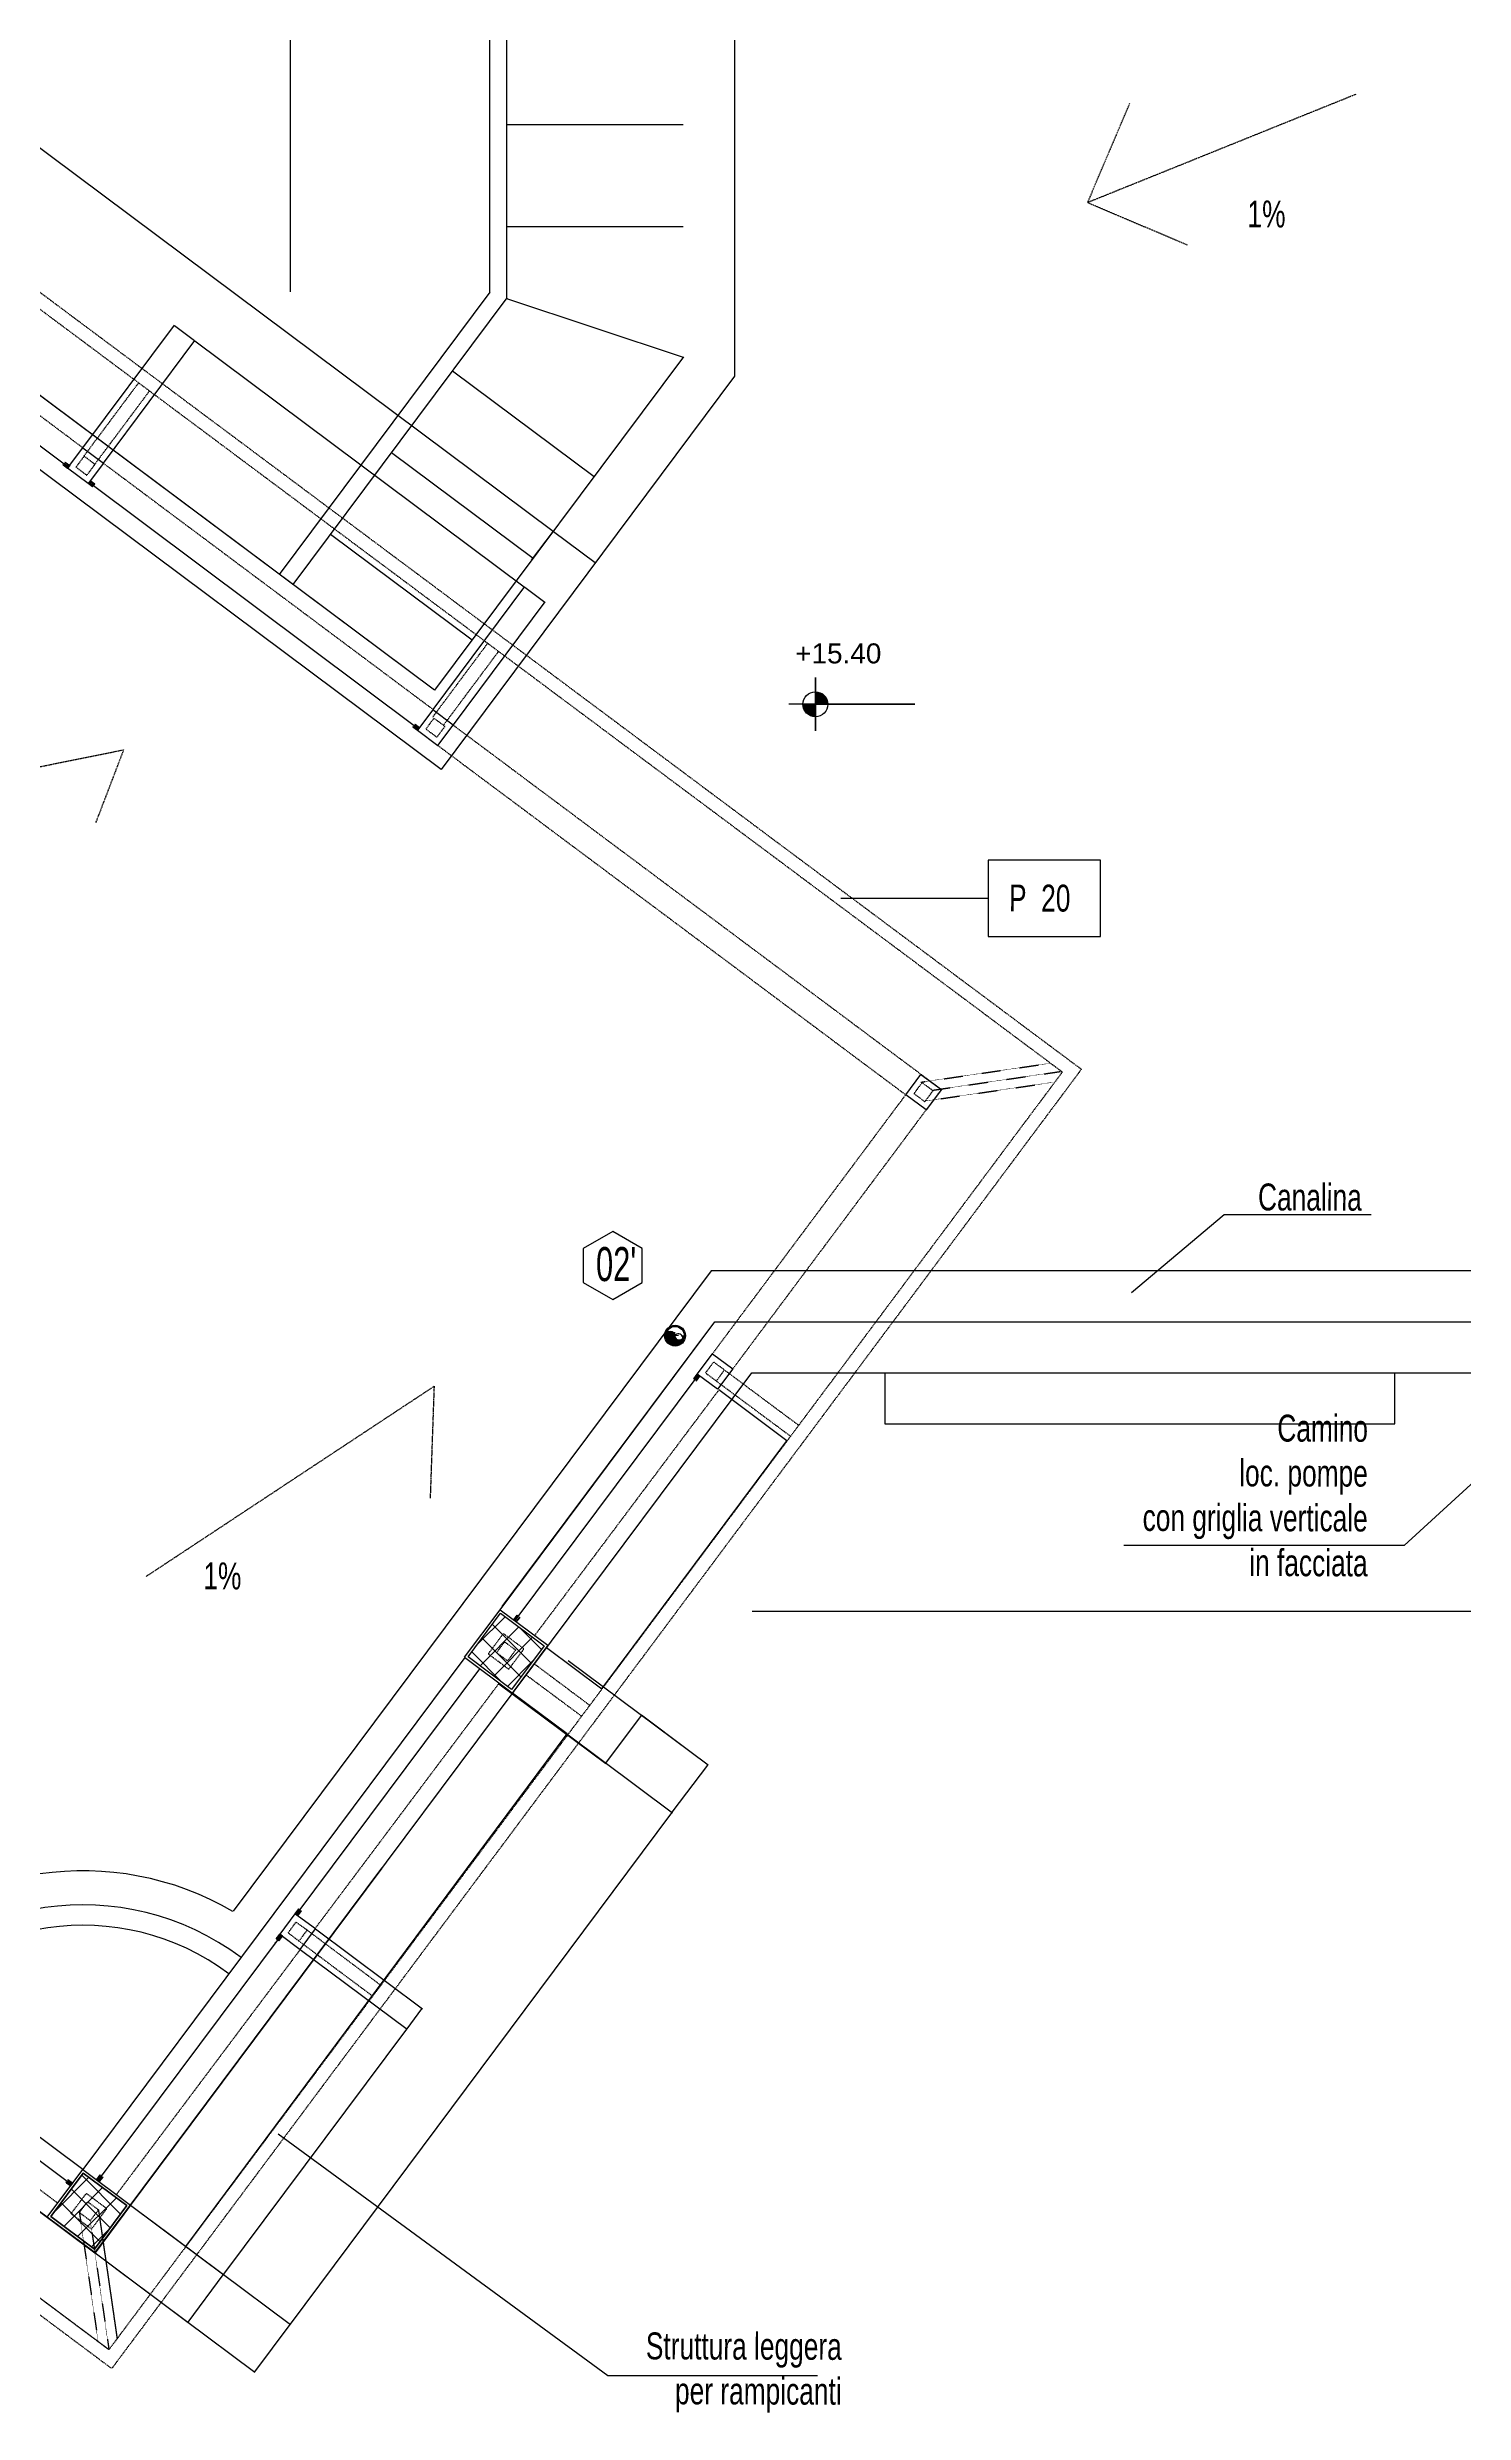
# Model space of a CAD drawing. Header units: millimetres. Extents: x -3782782348 to 131293, y -36553 to 57271.
# Drawn here: x 126312 to 127145, y -29775 to -28383 of the extents above; entities that cross this region are included whole.
import ezdxf

# ---------------------------------------------------------------- set-up
doc = ezdxf.new("R2010")
doc.units = ezdxf.units.MM
doc.header["$LTSCALE"] = 0.01
doc.linetypes.add('HIDDEN', pattern=[0.375, 0.25, -0.125])
doc.layers.get('Defpoints').update_dxf_attribs({"color": 253})
doc.layers.add('EPC RETINI PIANO TERRENO DEFINITIVO', color=4, linetype='Continuous', lineweight=0)
doc.layers.add('SEZIONATO', color=7, linetype='Continuous', lineweight=25)
for name, color, linetype in [('X_cavedi', 1, 'Continuous'), ('X_Esterno', 8, 'Continuous'), ('X_FOROMETRIA SCARICO NUMERAZIONE', 6, 'Continuous'), ('X_MURI', 8, 'Continuous'), ('X_Proiezini', 1, 'Continuous'), ('X_quote 1', 253, 'Continuous'), ('X_Quote altimetriche', 5, 'Continuous'), ('X_TESTI', 253, 'Continuous')]:
    doc.layers.add(name, color=color, linetype=linetype)
doc.styles.add('Max 50', font='arial.ttf', dxfattribs={"width": 0.65, "height": 0.125})
doc.styles.add('QUOTE', font='simplex.shx', dxfattribs={"width": 0.7})
doc.styles.get("Standard").update_dxf_attribs({"font": 'arial.ttf'})
doc.dimstyles.get("Standard").update_dxf_attribs({"dimscale": 0, "dimtxt": 0.18, "dimasz": 0.18, "dimexe": 0.18, "dimexo": 0.0625, "dimgap": 0.09, "dimtad": 1, "dimdec": 0, "dimzin": 0, "dimdsep": 46, "dimtxsty": 'Standard', "dimcen": 0.09, "dimclrd": 256, "dimclre": 256, "dimclrt": 5, "dimadec": 0, "dimazin": 0, "dimtfac": 1, "dimtdec": 0, "dimtix": 1, "dimtofl": 0, "dimtmove": 2, "dimatfit": 3, "dimfxl": 1, "dimtolj": 1, "dimtzin": 0, "dimarcsym": 0})
pattern_1 = [(45, (126193.022, -24575), (-7.071068, 7.071068), []), (135, (126193.022, -24575), (-7.071068, -7.071068), [])]

# ---------------------------------------------------------------- blocks, each defined once
blk = doc.blocks.new('*D269')
at = {"layer": 'Defpoints', "color": 0, "transparency": 16777216}
for p in [(126454.5, -26498.8, 0), (126454.5, -28527.5, 0), (126572, -28527.5, 0)]:
    blk.add_point(p, dxfattribs=at)
at = {"layer": 'X_quote 1', "lineweight": -2, "transparency": 16777216}
blk.add_line((126454.5, -26499, 0), (126454.5, -28527.3, 0), dxfattribs=at)
at = {"layer": 'X_quote 1', "transparency": 16777216}
for points in [[(126454.4, -26499, 0), (126454.5, -26499, 0), (126454.5, -26498.8, 0)], [(126454.4, -28527.3, 0), (126454.5, -28527.3, 0), (126454.5, -28527.5, 0)]]:
    blk.add_solid(points, dxfattribs=at)
at = {"layer": 'X_quote 1', "color": 5, "transparency": 16777216, "insert": (126454.3, -27513.1, 0), "char_height": 0.18, "attachment_point": 5, "rotation": 90}
blk.add_mtext('\\A1;2029', dxfattribs=at)
blk = doc.blocks.new('*D270')
at = {"layer": 'Defpoints', "color": 0, "transparency": 16777216}
for p in [(126726, -29163.1, 0), (127184.4, -29163.1, 0), (127184.4, -29303.3, 0)]:
    blk.add_point(p, dxfattribs=at)
at = {"layer": 'X_quote 1', "lineweight": -2, "transparency": 16777216}
blk.add_line((126726.2, -29303.3, 0), (127184.3, -29303.3, 0), dxfattribs=at)
at = {"layer": 'X_quote 1', "transparency": 16777216}
for points in [[(126726.2, -29303.3, 0), (126726.2, -29303.3, 0), (126726, -29303.3, 0)], [(127184.3, -29303.3, 0), (127184.3, -29303.3, 0), (127184.4, -29303.3, 0)]]:
    blk.add_solid(points, dxfattribs=at)
at = {"layer": 'X_quote 1', "color": 5, "transparency": 16777216, "insert": (126955.2, -29303.1, 0), "char_height": 0.18, "attachment_point": 5}
blk.add_mtext('\\A1;458', dxfattribs=at)
blk = doc.blocks.new('colonna')
at = {"ltscale": 20}
h = blk.add_hatch(color=256, dxfattribs=at)
h.paths.add_polyline_path([(793.702, -32.366, -1), (793.58, -32.367, -1)])
h.paths.add_polyline_path([(793.586, -32.367, 1), (793.695, -32.366, 1)], flags=16)
blk.add_hatch(color=256).paths.add_polyline_path([(793.692, -32.366, -1), (793.59, -32.367, -1), (793.641, -32.366, 1)])
at = {"color": 2}
for p, q in [((793.661, -32.366), (793.62, -32.367)), ((793.641, -32.387), (793.64, -32.346))]:
    blk.add_line(p, q, dxfattribs=at)
at = {"color": 7}
for radius in [0.0611, 0.0543]:
    blk.add_circle((793.641, -32.366), radius, dxfattribs=at)
at = {"color": 2}
for centre, start, end in [((793.615, -32.367), 0.5919, 180.5919), ((793.666, -32.366), 180.5919, 0.5919)]:
    blk.add_arc(centre, 0.0255, start, end, dxfattribs=at)
blk = doc.blocks.new('*D216')
at = {"layer": 'Defpoints', "color": 0, "transparency": 16777216}
for p in [(126372.5, -29661.7, 0), (126351.6, -29689.7, 0), (126454.5, -29722.9)]:
    blk.add_point(p, dxfattribs=at)
at = {"layer": 'X_quote 1', "lineweight": -2, "transparency": 16777216}
for p, q in [((126372.6, -29661.7), (126454.6, -29723)), ((126351.6, -29689.8), (126433.7, -29751)), ((126433.7, -29750.7), (126454.4, -29723))]:
    blk.add_line(p, q, dxfattribs=at)
at = {"layer": 'X_quote 1', "transparency": 16777216}
for points in [[(126454.3, -29723), (126454.4, -29723), (126454.5, -29722.9)], [(126433.6, -29750.7), (126433.7, -29750.8), (126433.5, -29750.9)]]:
    blk.add_solid(points, dxfattribs=at)
at = {"layer": 'X_quote 1', "color": 5, "transparency": 16777216, "insert": (126443.9, -29736.8), "char_height": 0.18, "attachment_point": 5, "rotation": 53.2584}
blk.add_mtext('\\A1;35', dxfattribs=at)
blk = doc.blocks.new('*D217')
at = {"layer": 'Defpoints', "color": 0, "transparency": 16777216}
for p in [(126597.1, -29360.4, 0), (126679.2, -29421.8), (126372.5, -29661.7, 0)]:
    blk.add_point(p, dxfattribs=at)
at = {"layer": 'X_quote 1', "lineweight": -2, "transparency": 16777216}
for p, q in [((126597.1, -29360.5), (126679.4, -29421.9)), ((126454.6, -29722.7), (126679.1, -29421.9)), ((126372.6, -29661.7), (126454.6, -29723))]:
    blk.add_line(p, q, dxfattribs=at)
at = {"layer": 'X_quote 1', "transparency": 16777216}
for points in [[(126679.1, -29421.9), (126679.2, -29421.9), (126679.2, -29421.8)], [(126454.5, -29722.7), (126454.6, -29722.7), (126454.5, -29722.9)]]:
    blk.add_solid(points, dxfattribs=at)
at = {"layer": 'X_quote 1', "color": 5, "transparency": 16777216, "insert": (126566.7, -29572.2), "char_height": 0.18, "attachment_point": 5, "rotation": 53.2584}
blk.add_mtext('\\A1;376.5', dxfattribs=at)
blk = doc.blocks.new('*D218')
at = {"layer": 'Defpoints', "color": 0, "transparency": 16777216}
for p in [(126618, -29332.4, 0), (126597.1, -29360.4, 0), (126700.2, -29393.7)]:
    blk.add_point(p, dxfattribs=at)
at = {"layer": 'X_quote 1', "lineweight": -2, "transparency": 16777216}
for p, q in [((126618, -29332.4), (126700.3, -29393.8)), ((126597.1, -29360.5), (126679.4, -29421.9)), ((126679.3, -29421.6), (126700.1, -29393.9))]:
    blk.add_line(p, q, dxfattribs=at)
at = {"layer": 'X_quote 1', "transparency": 16777216}
for points in [[(126700, -29393.9), (126700.1, -29393.9), (126700.2, -29393.7)], [(126679.3, -29421.6), (126679.4, -29421.6), (126679.2, -29421.8)]]:
    blk.add_solid(points, dxfattribs=at)
at = {"layer": 'X_quote 1', "color": 5, "transparency": 16777216, "insert": (126689.6, -29407.6), "char_height": 0.18, "attachment_point": 5, "rotation": 53.2584}
blk.add_mtext('\\A1;35', dxfattribs=at)
blk = doc.blocks.new('*D455')
at = {"layer": 'Defpoints', "color": 0, "transparency": 16777216}
for p in [(126360.5, -29652.7, 0), (126339.5, -29680.7, 0), (126415.2, -29693.6)]:
    blk.add_point(p, dxfattribs=at)
at = {"layer": 'X_quote 1', "lineweight": -2, "transparency": 16777216}
for p, q in [((126360.5, -29652.7), (126415.4, -29693.7)), ((126339.6, -29680.8), (126394.4, -29721.7)), ((126394.4, -29721.5), (126415.1, -29693.7))]:
    blk.add_line(p, q, dxfattribs=at)
at = {"layer": 'X_quote 1', "transparency": 16777216}
for points in [[(126415.1, -29693.7), (126415.1, -29693.7), (126415.2, -29693.6)], [(126394.3, -29721.5), (126394.4, -29721.5), (126394.3, -29721.6)]]:
    blk.add_solid(points, dxfattribs=at)
at = {"layer": 'X_quote 1', "color": 5, "transparency": 16777216, "insert": (126404.6, -29707.5), "char_height": 0.18, "attachment_point": 5, "rotation": 53.2403}
blk.add_mtext('\\A1;35', dxfattribs=at)
blk = doc.blocks.new('*D456')
at = {"layer": 'Defpoints', "color": 0, "transparency": 16777216}
for p in [(126460.3, -29502.3, 0), (126523.1, -29549.2), (126360.5, -29652.7, 0)]:
    blk.add_point(p, dxfattribs=at)
at = {"layer": 'X_quote 1', "lineweight": -2, "transparency": 16777216}
for p, q in [((126460.3, -29502.3), (126523.2, -29549.3)), ((126415.3, -29693.4), (126523, -29549.3)), ((126360.5, -29652.7), (126415.4, -29693.7))]:
    blk.add_line(p, q, dxfattribs=at)
at = {"layer": 'X_quote 1', "transparency": 16777216}
for points in [[(126523, -29549.3), (126523, -29549.3), (126523.1, -29549.2)], [(126415.3, -29693.4), (126415.3, -29693.5), (126415.2, -29693.6)]]:
    blk.add_solid(points, dxfattribs=at)
at = {"layer": 'X_quote 1', "color": 5, "transparency": 16777216, "insert": (126469, -29621.3), "char_height": 0.18, "attachment_point": 5, "rotation": 53.2403}
blk.add_mtext('\\A1;180', dxfattribs=at)
blk = doc.blocks.new('*D457')
at = {"layer": 'Defpoints', "color": 0, "transparency": 16777216}
for p in [(126469.3, -29490.2, 0), (126460.3, -29502.3, 0), (126532.1, -29537.1)]:
    blk.add_point(p, dxfattribs=at)
at = {"layer": 'X_quote 1', "lineweight": -2, "transparency": 16777216}
for p, q in [((126469.3, -29490.3), (126532.2, -29537.3)), ((126460.3, -29502.3), (126523.2, -29549.3)), ((126523.2, -29549), (126532, -29537.3))]:
    blk.add_line(p, q, dxfattribs=at)
at = {"layer": 'X_quote 1', "transparency": 16777216}
for points in [[(126531.9, -29537.3), (126532, -29537.3), (126532.1, -29537.1)], [(126523.2, -29549), (126523.2, -29549), (126523.1, -29549.2)]]:
    blk.add_solid(points, dxfattribs=at)
at = {"layer": 'X_quote 1', "color": 5, "transparency": 16777216, "insert": (126527.4, -29543), "char_height": 0.18, "attachment_point": 5, "rotation": 53.2403}
blk.add_mtext('\\A1;15', dxfattribs=at)
blk = doc.blocks.new('*D460')
at = {"layer": 'Defpoints', "color": 0, "transparency": 16777216}
for p in [(126577.2, -29345.9, 0), (126661.2, -29364.6), (126688.1, -29384.8)]:
    blk.add_point(p, dxfattribs=at)
at = {"layer": 'X_quote 1', "lineweight": -2, "transparency": 16777216}
for p, q in [((126577.3, -29346), (126640.2, -29393)), ((126640.1, -29392.8), (126661.1, -29364.8)), ((126688.1, -29384.7), (126661.1, -29364.5))]:
    blk.add_line(p, q, dxfattribs=at)
at = {"layer": 'X_quote 1', "transparency": 16777216}
for points in [[(126661.1, -29364.7), (126661.1, -29364.8), (126661.2, -29364.6)], [(126640.1, -29392.8), (126640.1, -29392.8), (126640, -29392.9)]]:
    blk.add_solid(points, dxfattribs=at)
at = {"layer": 'X_quote 1', "color": 5, "transparency": 16777216, "insert": (126650.5, -29378.7), "char_height": 0.18, "attachment_point": 5, "rotation": 53.1868}
blk.add_mtext('\\A1;35', dxfattribs=at)
blk = doc.blocks.new('*D462')
at = {"layer": 'Defpoints', "color": 0, "transparency": 16777216}
for p in [(126398.3, -28556), (126332.5, -28619.1, 0), (126344.5, -28628.1, 0)]:
    blk.add_point(p, dxfattribs=at)
at = {"layer": 'X_quote 1', "lineweight": -2, "transparency": 16777216}
for p, q in [((126332.5, -28619.1), (126386.4, -28546.9)), ((126386.4, -28547.1), (126398.1, -28555.9)), ((126344.5, -28628), (126398.4, -28555.9))]:
    blk.add_line(p, q, dxfattribs=at)
at = {"layer": 'X_quote 1', "transparency": 16777216}
for points in [[(126386.4, -28547.1), (126386.4, -28547.2), (126386.3, -28547)], [(126398.2, -28555.9), (126398.1, -28555.9), (126398.3, -28556)]]:
    blk.add_solid(points, dxfattribs=at)
at = {"layer": 'X_quote 1', "color": 5, "transparency": 16777216, "insert": (126392.4, -28551.4), "char_height": 0.18, "attachment_point": 5, "rotation": 323.2584}
blk.add_mtext('\\A1;15', dxfattribs=at)
blk = doc.blocks.new('*D463')
at = {"layer": 'Defpoints', "color": 0, "transparency": 16777216}
for p in [(126344.5, -28628.1, 0), (126592.4, -28700.9), (126538.6, -28773, 0)]:
    blk.add_point(p, dxfattribs=at)
at = {"layer": 'X_quote 1', "lineweight": -2, "transparency": 16777216}
for p, q in [((126344.5, -28628), (126398.4, -28555.9)), ((126398.4, -28556.1), (126592.2, -28700.8)), ((126538.6, -28772.9), (126592.5, -28700.7))]:
    blk.add_line(p, q, dxfattribs=at)
at = {"layer": 'X_quote 1', "transparency": 16777216}
for points in [[(126398.4, -28556.1), (126398.4, -28556.1), (126398.3, -28556)], [(126592.2, -28700.8), (126592.2, -28700.8), (126592.4, -28700.9)]]:
    blk.add_solid(points, dxfattribs=at)
at = {"layer": 'X_quote 1', "color": 5, "transparency": 16777216, "insert": (126495.4, -28628.3), "char_height": 0.18, "attachment_point": 5, "rotation": 323.2584}
blk.add_mtext('\\A1;242', dxfattribs=at)
blk = doc.blocks.new('*D464')
at = {"layer": 'Defpoints', "color": 0, "transparency": 16777216}
for p in [(126604.4, -28709.9), (126538.6, -28773, 0), (126550.4, -28782.2, 0)]:
    blk.add_point(p, dxfattribs=at)
at = {"layer": 'X_quote 1', "lineweight": -2, "transparency": 16777216}
for p, q in [((126538.6, -28772.9), (126592.5, -28700.7)), ((126592.5, -28701), (126604.2, -28709.8)), ((126550.5, -28782.1), (126604.5, -28709.7))]:
    blk.add_line(p, q, dxfattribs=at)
at = {"layer": 'X_quote 1', "transparency": 16777216}
for points in [[(126592.5, -28701), (126592.5, -28701), (126592.4, -28700.9)], [(126604.3, -28709.7), (126604.2, -28709.8), (126604.4, -28709.9)]]:
    blk.add_solid(points, dxfattribs=at)
at = {"layer": 'X_quote 1', "color": 5, "transparency": 16777216, "insert": (126598.5, -28705.2), "char_height": 0.18, "attachment_point": 5, "rotation": 323.2584}
blk.add_mtext('\\A1;15', dxfattribs=at)
blk = doc.blocks.new('*D226')
at = {"layer": 'Defpoints', "color": 0, "transparency": 16777216}
for p in [(126222.7, -28406.2, 0), (126609.2, -28668.2, 0), (126596.5, -28685.2, 0)]:
    blk.add_point(p, dxfattribs=at)
at = {"layer": 'X_quote 1', "lineweight": -2, "transparency": 16777216}
for p, q in [((126222.8, -28406.2, 0), (126235.6, -28389, 0)), ((126235.6, -28389.3, 0), (126609.1, -28668.1, 0)), ((126596.5, -28685.2, 0), (126609.3, -28668, 0))]:
    blk.add_line(p, q, dxfattribs=at)
at = {"layer": 'X_quote 1', "transparency": 16777216}
for points in [[(126235.7, -28389.3, 0), (126235.6, -28389.3, 0), (126235.5, -28389.2, 0)], [(126609.1, -28668, 0), (126609.1, -28668.1, 0), (126609.2, -28668.2, 0)]]:
    blk.add_solid(points, dxfattribs=at)
at = {"layer": 'X_quote 1', "color": 5, "transparency": 16777216, "insert": (126422.5, -28528.5, 0), "char_height": 0.18, "attachment_point": 5, "rotation": 323.2584}
blk.add_mtext('\\A1;466', dxfattribs=at)
blk = doc.blocks.new('*D227')
at = {"layer": 'Defpoints', "color": 0, "transparency": 16777216}
for p in [(126596.5, -28685.2, 0), (126633.9, -28686.6, 0), (126633.9, -28686.6, 0)]:
    blk.add_point(p, dxfattribs=at)
at = {"layer": 'X_quote 1', "lineweight": -2, "transparency": 16777216}
for p, q in [((126596.5, -28685.2, 0), (126609.3, -28668, 0)), ((126609.4, -28668.3, 0), (126633.8, -28686.5, 0)), ((126634, -28686.6, 0), (126634.1, -28686.5, 0))]:
    blk.add_line(p, q, dxfattribs=at)
at = {"layer": 'X_quote 1', "transparency": 16777216}
for points in [[(126609.4, -28668.3, 0), (126609.4, -28668.3, 0), (126609.2, -28668.2, 0)], [(126633.8, -28686.5, 0), (126633.8, -28686.5, 0), (126633.9, -28686.6, 0)]]:
    blk.add_solid(points, dxfattribs=at)
at = {"layer": 'X_quote 1', "color": 5, "transparency": 16777216, "insert": (126621.7, -28677.2, 0), "char_height": 0.18, "attachment_point": 5, "rotation": 323.2584}
blk.add_mtext('\\A1;31', dxfattribs=at)
blk = doc.blocks.new('A$C11017024')
at = {"layer": 'X_TESTI'}
blk.add_line((-152.4, 93.7), (-239, 93.7, 0), dxfattribs=at)
at = {"layer": 'X_TESTI', "elevation": 0}
blk.add_lwpolyline([(-152.4, 71.3), (-86.2, 71.3), (-86.2, 116.1), (-152.4, 116.1)], close=True, dxfattribs=at)
at = {"layer": 'X_TESTI', "insert": (-140.1, 85.8, 0), "char_height": 1.452, "width": 197.048, "attachment_point": 7, "rotation": 359.8509, "style": 'QUOTE'}
blk.add_mtext('{\\fArial|b0|i0|c0|p34;\\H10.9x;P  20 }', dxfattribs=at)
blk = doc.blocks.new('quota altim')
at = {"layer": 'X_Quote altimetriche', "ltscale": 4}
h = blk.add_hatch(color=256, dxfattribs=at)
h.paths.add_polyline_path([(0, 18.7), (0, 0), (18.7, 0, 0.414214)])
h.paths.add_polyline_path([(0, 0), (-18.7, 0, 0.414214), (0, -18.7)])
blk.add_lwpolyline([(0, 0), (0, 40), (0, 40), (0, -40), (0, -40), (0, 0), (40, 0), (149.3, 0), (0, 0), (-40, 0), (-40, 0)], dxfattribs=at)
blk.add_circle((0, 0), 18.7, dxfattribs=at)

msp = doc.modelspace()

# ---------------------------------------------------------------- hatches: boundary and pattern name
at = {"layer": 'EPC RETINI PIANO TERRENO DEFINITIVO'}
h = msp.add_hatch(dxfattribs=at)
h.set_pattern_fill('_USER', color=256, scale=10, angle=45, style=0, double=1, pattern_type=0)
h.set_pattern_definition(pattern_1)
h.paths.add_polyline_path([(126578.2, -29304.6), (126603.9, -29323.7), (126584.7, -29349.4), (126559.1, -29330.2)])
h = msp.add_hatch(dxfattribs=at)
h.set_pattern_fill('_USER', color=256, scale=10, angle=45, style=0, double=1, pattern_type=0)
h.set_pattern_definition(pattern_1)
h.paths.add_polyline_path([(126358.4, -29653), (126332.7, -29633.9), (126313.6, -29659.5), (126339.2, -29678.6)])

# ---------------------------------------------------------------- linework, layer by layer
at = {"elevation": 0}
for points in [[(126578.2, -29304.6), (126603.9, -29323.7), (126584.7, -29349.4), (126559.1, -29330.2)], [(126358.4, -29653), (126332.7, -29633.9), (126313.6, -29659.5), (126339.2, -29678.6)], [(126332.7, -29633.9), (126358.4, -29653), (126339.3, -29678.6), (126313.6, -29659.5)]]:
    msp.add_lwpolyline(points, close=True, dxfattribs=at)
for centre in [(126459.3, -29480.1, 0), (126447.8, -29495.6, 0), (126445.9, -29498.1, 0), (126343.8, -29634.8, 0)]:
    msp.add_circle(centre, 0.0957)
at = {"color": 2}
for centre, start, end in [((126678.8, -29139.8, 0), 143.2584, 323.2584), ((126682.9, -29142.8, 0), 323.2584, 143.2584)]:
    msp.add_arc(centre, 2.55, start, end, dxfattribs=at)
at = {"layer": 'SEZIONATO'}
for p, q in [((126179.9, -28522.7, 0), (126323.8, -28630.2, 0)), ((126322.3, -28627.7, 0), (126324.7, -28629.5, 0)), ((126336.3, -28639.5, 0), (126529.8, -28784.2, 0)), ((126339.1, -28640.3, 0), (126336.7, -28638.5, 0)), ((126528.2, -28781.8, 0), (126530.6, -28783.6, 0)), ((126528.2, -28781.8, 0), (126530.6, -28783.6, 0)), ((126586.9, -29308.8, 0), (126694.5, -29164.7, 0)), ((126693.7, -29167.5, 0), (126695.5, -29165.1, 0)), ((126589.3, -29307.3, 0), (126587.5, -29309.7, 0)), ((126458, -29481.9, 0), (126566, -29337.3, 0)), ((126460.6, -29480, 0), (126458.8, -29482.5, 0)), ((126449.1, -29493.9, 0), (126341.4, -29638.1, 0)), ((126448.1, -29496.9, 0), (126449.9, -29494.5, 0)), ((126181.6, -29532.9, 0), (126325.6, -29640.4, 0)), ((126181.6, -29532.9, 0), (126325.6, -29640.4, 0)), ((126322.9, -29639.6, 0), (126325.3, -29641.4, 0)), ((126322.9, -29639.6, 0), (126325.3, -29641.4, 0)), ((126343.8, -29636.5, 0), (126342, -29638.9, 0)), ((126343.8, -29636.5, 0), (126342, -29638.9, 0))]:
    msp.add_line(p, q, dxfattribs=at)
at = {"layer": 'X_cavedi'}
for radius in [6.11, 5.43]:
    msp.add_circle((126680.9, -29141.3, 0), radius, dxfattribs=at)
at = {"layer": 'X_Esterno', "linetype": 'HIDDEN', "ltscale": 30}
for p, q in [((126155.7, -28414.6, 0), (126920, -28984.6, 0)), ((126157.4, -28425.8, 0), (126908.8, -28986.2, 0)), ((126332.5, -28619.1, 0), (126188, -28511.2, 0)), ((126344.5, -28628.1, 0), (126538.6, -28773, 0)), ((126550.4, -28782.2, 0), (126837.6, -28996.5, 0)), ((126541.4, -28794.2, 0), (126816.6, -28999.6, 0)), ((126825.6, -28992.2, 0), (126901.4, -28981.1, 0)), ((126825.6, -28992.2, 0), (126901.4, -28981.1, 0)), ((126908.8, -28986.2, 0), (126347.8, -29737.7, 0)), ((126920, -28984.6, 0), (126349.4, -29748.9, 0)), ((126827.2, -29003.4, 0), (126903.1, -28992.3, 0)), ((126827.2, -29003.4, 0), (126903.1, -28992.3, 0)), ((126832, -28997, 0), (126907.8, -28985.9, 0)), ((126832, -28997, 0), (126907.8, -28985.9, 0)), ((126816.6, -28999.6, 0), (126702.9, -29151.9, 0)), ((126837.6, -28996.5, 0), (126714.9, -29160.8, 0)), ((126706.3, -29173.7, 0), (126598.1, -29317.9, 0)), ((126593.1, -29340.7, 0), (126625.9, -29365.1, 0)), ((126597.9, -29334.2, 0), (126630.7, -29358.7, 0)), ((126577.2, -29345.9, 0), (126469, -29490.1, 0)), ((125967.2, -29463.3, 0), (126349.1, -29748.6, 0)), ((125972.3, -29457.1, 0), (126347.8, -29737.7, 0)), ((125972.4, -29457.1, 0), (126347.8, -29737.7, 0)), ((126464.4, -29490.9, 0), (126507.8, -29523.4, 0)), ((126460.4, -29502.3, 0), (126352.2, -29646.5, 0)), ((126459.6, -29497.4, 0), (126503, -29529.8, 0)), ((126173, -29543.9, 0), (126317.7, -29651.5, 0)), ((126330.4, -29657.1, 0), (126341.4, -29732.9, 0)), ((126330.4, -29657.1, 0), (126341.4, -29732.9, 0)), ((126336.8, -29661.9, 0), (126347.8, -29737.7, 0)), ((126336.8, -29661.9, 0), (126347.8, -29737.7, 0)), ((126341.6, -29655.4, 0), (126352.6, -29731.3, 0)), ((126341.6, -29655.5, 0), (126352.6, -29731.3, 0))]:
    msp.add_line(p, q, dxfattribs=at)
at = {"layer": 'X_Esterno'}
for p, q in [((126685.7, -28429, 0), (126582, -28429, 0)), ((126685.7, -28429, 0), (126582, -28429, 0)), ((126685.7, -28489, 0), (126582, -28489, 0)), ((126685.7, -28489, 0), (126582, -28489, 0)), ((126685.7, -28489, 0), (126582, -28489, 0)), ((126685.7, -28489, 0), (126582, -28489, 0)), ((126685.7, -28489, 0), (126582, -28489, 0)), ((126685.7, -28489, 0), (126582, -28489, 0)), ((126581.7, -28531.2, 0), (126685.7, -28565.7, 0)), ((126550, -28573.7, 0), (126633.3, -28635.9, 0)), ((126514.1, -28621.8, 0), (126597.4, -28684, 0)), ((126478.2, -28669.8, 0), (126561.5, -28732, 0))]:
    msp.add_line(p, q, dxfattribs=at)
at = {"layer": 'X_Esterno', "linetype": 'HIDDEN', "ltscale": 14}
for p, q in [((126332.9, -28624.2, 0), (126365.3, -28580.8, 0)), ((126332.9, -28624.2, 0), (126365.3, -28580.8, 0)), ((126339.3, -28629, 0), (126371.7, -28585.6, 0)), ((126339.3, -28629, 0), (126371.7, -28585.6, 0)), ((126538.3, -28777.5, 0), (126570.6, -28734.1, 0)), ((126538.3, -28777.5, 0), (126570.6, -28734.1, 0)), ((126544.7, -28782.2, 0), (126577, -28738.9, 0)), ((126544.7, -28782.2, 0), (126577, -28738.9, 0))]:
    msp.add_line(p, q, dxfattribs=at)
at = {"layer": 'X_Esterno', "linetype": 'HIDDEN', "ltscale": 7}
for p, q in [((126710, -29161.5, 0), (126753.5, -29193.9, 0)), ((126705.2, -29168, 0), (126748.7, -29200.3, 0))]:
    msp.add_line(p, q, dxfattribs=at)
at = {"layer": 'X_Esterno', "linetype": 'HIDDEN', "ltscale": 7, "elevation": 0}
for points in [[(126334.8, -28635.2), (126339.6, -28628.8), (126333.2, -28624), (126328.4, -28630.4)], [(126540.7, -28789.3), (126534.3, -28784.5), (126539.1, -28778.1), (126545.5, -28782.9)], [(126540.7, -28789.3), (126534.3, -28784.5), (126539.1, -28778.1), (126545.5, -28782.9)], [(126821.5, -28998.9), (126827.9, -29003.7), (126832.7, -28997.2), (126826.2, -28992.5)], [(126698.8, -29163.2), (126705.2, -29168), (126710, -29161.5), (126703.6, -29156.8)], [(126457.9, -29486.2), (126464.4, -29490.9), (126459.6, -29497.4), (126453.2, -29492.6)]]:
    msp.add_lwpolyline(points, close=True, dxfattribs=at)
at = {"layer": 'X_Esterno', "elevation": 0}
for points in [[(127254.4, -29353.1), (127254.4, -29103.1), (126702.1, -29103.1), (126420.8, -29479.9)], [(126804.4, -29163.2), (126804.4, -29193.1), (127104.4, -29193.1), (127104.4, -29163.2)]]:
    msp.add_lwpolyline(points, dxfattribs=at)
at = {"layer": 'X_Esterno', "linetype": 'HIDDEN', "ltscale": 14, "elevation": 0}
for points in [[(126579.9, -29316.5), (126592, -29325.5), (126583, -29337.5), (126571, -29328.5)], [(126580.6, -29321.4), (126587.1, -29326.2), (126582.3, -29332.6), (126575.9, -29327.8)], [(126334.5, -29645.8), (126346.5, -29654.7), (126337.5, -29666.8), (126325.5, -29657.8)], [(126334.5, -29645.8), (126346.5, -29654.7), (126337.5, -29666.8), (126325.5, -29657.8)], [(126335.2, -29650.7), (126341.6, -29655.5), (126336.8, -29661.9), (126330.4, -29657.1)], [(126335.2, -29650.7), (126341.6, -29655.5), (126336.8, -29661.9), (126330.4, -29657.1)]]:
    msp.add_lwpolyline(points, close=True, dxfattribs=at)
at = {"layer": 'X_Esterno'}
for radius, start, end in [(175.7, 59.8026, 136.7201), (155.7, 53.2552, 143.2552), (143.7, 53.2552, 143.2552)]:
    msp.add_arc((126332.4, -29631.8, 0), radius, start, end, dxfattribs=at)
at = {"layer": 'X_FOROMETRIA SCARICO NUMERAZIONE', "elevation": 0}
msp.add_lwpolyline([(126626.9, -29110), (126644.2, -29120), (126661.5, -29110), (126661.5, -29090.1), (126644.2, -29080.1), (126626.9, -29090.1)], close=True, dxfattribs=at)
at = {"layer": 'X_MURI', "ltscale": 4}
for p, q in [((126320.8, -28629.1, 0), (126320.9, -28628.9, 0)), ((126320.8, -28629.1, 0), (126323.5, -28631.1, 0)), ((126320.9, -28628.9, 0), (126323.4, -28630.7, 0)), ((126321.8, -28627.7, 0), (126322, -28627.5, 0)), ((126321.8, -28627.7, 0), (126324.3, -28629.6, 0)), ((126322, -28627.5, 0), (126324.7, -28629.5, 0)), ((126324.3, -28629.6, 0), (126323.4, -28630.7, 0)), ((126324.7, -28629.5, 0), (126323.5, -28631.1, 0)), ((126336.7, -28638.5, 0), (126335.5, -28640.1, 0)), ((126338.2, -28642.1, 0), (126335.5, -28640.1, 0)), ((126336.8, -28638.9, 0), (126335.9, -28640, 0)), ((126338.4, -28641.9, 0), (126335.9, -28640, 0)), ((126339.4, -28640.5, 0), (126336.7, -28638.5, 0)), ((126339.2, -28640.8, 0), (126336.8, -28638.9, 0)), ((126338.2, -28642.1, 0), (126338.4, -28641.9, 0)), ((126339.2, -28640.8, 0), (126339.4, -28640.5, 0)), ((126526.7, -28783.2, 0), (126526.9, -28782.9, 0)), ((126526.7, -28783.2, 0), (126529.4, -28785.2, 0)), ((126526.7, -28783.2, 0), (126529.4, -28785.2, 0)), ((126526.9, -28782.9, 0), (126529.4, -28784.8, 0)), ((126526.9, -28782.9, 0), (126529.4, -28784.8, 0)), ((126527.7, -28781.8, 0), (126527.9, -28781.6, 0)), ((126527.7, -28781.8, 0), (126527.9, -28781.6, 0)), ((126527.7, -28781.8, 0), (126530.2, -28783.7, 0)), ((126527.7, -28781.8, 0), (126530.2, -28783.7, 0)), ((126527.9, -28781.6, 0), (126530.6, -28783.6, 0)), ((126527.9, -28781.6, 0), (126530.6, -28783.6, 0)), ((126530.6, -28783.6, 0), (126529.4, -28785.2, 0)), ((126530.6, -28783.6, 0), (126529.4, -28785.2, 0)), ((126530.2, -28783.7, 0), (126529.4, -28784.8, 0)), ((126530.2, -28783.7, 0), (126529.4, -28784.8, 0)), ((126691.9, -29166.6, 0), (126693.9, -29163.9, 0)), ((126691.9, -29166.6, 0), (126692.1, -29166.8, 0)), ((126692.1, -29166.8, 0), (126694, -29164.3, 0)), ((126693.2, -29167.6, 0), (126695.1, -29165.1, 0)), ((126693.2, -29167.6, 0), (126693.5, -29167.8, 0)), ((126693.5, -29167.8, 0), (126695.5, -29165.1, 0)), ((126695.5, -29165.1, 0), (126693.9, -29163.9, 0)), ((126695.1, -29165.1, 0), (126694, -29164.3, 0)), ((126557, -29330.5, 0), (126577.9, -29302.5, 0)), ((126577.9, -29302.5, 0), (126606, -29323.4, 0)), ((126587.9, -29305.7, 0), (126585.9, -29308.5, 0)), ((126587.5, -29309.7, 0), (126585.9, -29308.5, 0)), ((126588.2, -29305.9, 0), (126586.3, -29308.4, 0)), ((126587.4, -29309.2, 0), (126586.3, -29308.4, 0)), ((126589.3, -29306.8, 0), (126587.4, -29309.2, 0)), ((126589.5, -29306.9, 0), (126587.5, -29309.7, 0)), ((126587.9, -29305.7, 0), (126588.2, -29305.9, 0)), ((126589.3, -29306.8, 0), (126589.5, -29306.9, 0)), ((126606, -29323.4, 0), (126585, -29351.5, 0)), ((126585, -29351.5, 0), (126557, -29330.6, 0)), ((126459.3, -29478.5, 0), (126457.2, -29481.3, 0)), ((126458.8, -29482.5, 0), (126457.2, -29481.3, 0)), ((126459.5, -29478.7, 0), (126457.7, -29481.2, 0)), ((126458.8, -29482, 0), (126457.7, -29481.2, 0)), ((126460.6, -29479.5, 0), (126458.8, -29482, 0)), ((126460.9, -29479.7, 0), (126458.8, -29482.5, 0)), ((126459.3, -29478.5, 0), (126459.5, -29478.7, 0)), ((126460.6, -29479.5, 0), (126460.9, -29479.7, 0)), ((126446.2, -29496, 0), (126448.3, -29493.3, 0)), ((126446.2, -29496, 0), (126446.5, -29496.2, 0)), ((126446.5, -29496.2, 0), (126448.3, -29493.7, 0)), ((126447.6, -29497, 0), (126449.4, -29494.5, 0)), ((126447.8, -29497.2, 0), (126449.9, -29494.5, 0)), ((126449.9, -29494.5, 0), (126448.3, -29493.3, 0)), ((126449.4, -29494.5, 0), (126448.3, -29493.7, 0)), ((126447.6, -29497, 0), (126447.8, -29497.2, 0)), ((126311.5, -29659.8, 0), (126332.4, -29631.8, 0)), ((126311.5, -29659.8, 0), (126332.4, -29631.8, 0)), ((126332.4, -29631.8, 0), (126360.5, -29652.7, 0)), ((126332.4, -29631.8, 0), (126360.5, -29652.7, 0)), ((126342.5, -29635, 0), (126340.4, -29637.7, 0)), ((126342.5, -29635, 0), (126340.4, -29637.7, 0)), ((126342.7, -29635.2, 0), (126340.9, -29637.7, 0)), ((126342.7, -29635.2, 0), (126340.9, -29637.7, 0)), ((126342.7, -29635.2, 0), (126342.5, -29635, 0)), ((126342.5, -29635, 0), (126342.7, -29635.2, 0)), ((126322.6, -29639.3, 0), (126322.7, -29639.1, 0)), ((126322.7, -29639.1, 0), (126322.6, -29639.3, 0)), ((126322.6, -29639.3, 0), (126325.3, -29641.4, 0)), ((126322.6, -29639.3, 0), (126325.3, -29641.4, 0)), ((126322.7, -29639.1, 0), (126325.2, -29641, 0)), ((126322.7, -29639.1, 0), (126325.2, -29641, 0)), ((126323.7, -29637.7, 0), (126323.6, -29638, 0)), ((126323.7, -29637.7, 0), (126323.6, -29638, 0)), ((126323.6, -29638, 0), (126326.1, -29639.8, 0)), ((126323.6, -29638, 0), (126326.1, -29639.8, 0)), ((126323.7, -29637.7, 0), (126326.5, -29639.8, 0)), ((126323.7, -29637.7, 0), (126326.5, -29639.8, 0)), ((126325.2, -29641, 0), (126326.1, -29639.8, 0)), ((126325.2, -29641, 0), (126326.1, -29639.8, 0)), ((126325.3, -29641.4, 0), (126326.5, -29639.8, 0)), ((126325.3, -29641.4, 0), (126326.5, -29639.8, 0)), ((126342, -29638.9, 0), (126340.4, -29637.7, 0)), ((126342, -29638.9, 0), (126340.4, -29637.7, 0)), ((126342, -29638.5, 0), (126340.9, -29637.7, 0)), ((126342, -29638.5, 0), (126340.9, -29637.7, 0)), ((126343.8, -29636, 0), (126342, -29638.5, 0)), ((126343.8, -29636, 0), (126342, -29638.5, 0)), ((126344.1, -29636.2, 0), (126342, -29638.9, 0)), ((126344.1, -29636.2, 0), (126342, -29638.9, 0)), ((126343.8, -29636, 0), (126344.1, -29636.2, 0)), ((126343.8, -29636, 0), (126344.1, -29636.2, 0)), ((126339.6, -29680.7, 0), (126311.5, -29659.8, 0)), ((126339.6, -29680.7, 0), (126311.5, -29659.8, 0)), ((126360.5, -29652.7, 0), (126339.6, -29680.7, 0)), ((126360.5, -29652.7, 0), (126339.6, -29680.7, 0))]:
    msp.add_line(p, q, dxfattribs=at)
at = {"layer": 'X_MURI', "ltscale": 4, "elevation": 0}
for points in [[(126344.5, -28628.1), (126335.5, -28640.1), (126323.5, -28631.1), (126332.5, -28619.1)], [(126550.4, -28782.2), (126538.4, -28773.2), (126529.4, -28785.2), (126541.4, -28794.2)], [(126550.4, -28782.2), (126538.4, -28773.2), (126529.4, -28785.2), (126541.4, -28794.2)], [(126828.6, -29008.5), (126816.6, -28999.6), (126825.5, -28987.6), (126837.6, -28996.5)], [(126705.9, -29172.8), (126693.9, -29163.9), (126702.9, -29151.9), (126714.9, -29160.8)], [(126469.3, -29490.2), (126457.2, -29481.3), (126448.3, -29493.3), (126460.3, -29502.3)]]:
    msp.add_lwpolyline(points, close=True, dxfattribs=at)
at = {"layer": 'X_Proiezini', "ltscale": 0.5}
for p, q in [((126715.8, -26355.1, 0), (126715.8, -28577, 0)), ((126582, -28530.8, 0), (126582, -26488.8, 0)), ((126572, -28527.5, 0), (126572, -26498.8, 0)), ((126539.4, -28761.7, 0), (126165.6, -28482.7, 0)), ((126539.4, -28761.7, 0), (126165.6, -28482.7, 0)), ((126543.2, -28808.2, 0), (126144.7, -28510.8, 0)), ((126572, -28527.5, 0), (126448, -28693.5, 0)), ((126582, -28530.8, 0), (126456, -28699.5, 0)), ((126685.8, -28565.6, 0), (126539.4, -28761.7, 0)), ((126715.8, -28577, 0), (126543.2, -28808.2, 0)), ((126577.9, -29302.5, 0), (126704.4, -29133.1, 0)), ((126579.2, -29300.7, 0), (126704.4, -29133.1, 0)), ((126704.4, -29133.1, 0), (127224.4, -29133.1, 0)), ((126339.5, -29680.7, 0), (126726, -29163.1, 0)), ((125996.6, -29424.7, 0), (126339.5, -29680.7, 0)), ((126339.5, -29680.7, 0), (126508.4, -29454.5, 0))]:
    msp.add_line(p, q, dxfattribs=at)
at = {"layer": 'X_Proiezini', "linetype": 'HIDDEN', "ltscale": 200}
for p, q in [((127081.4, -28411.2, 0), (126923.7, -28474.8, 0)), ((126923.7, -28474.8, 0), (126948.6, -28416.2, 0)), ((126923.7, -28474.8, 0), (126982.3, -28499.7, 0)), ((126114, -28845.5), (126356.4, -28796.7)), ((126356.4, -28796.7), (126340, -28839.6)), ((126369.7, -29282.9), (126539.1, -29171.1)), ((126539.1, -29171.1), (126536.8, -29237))]:
    msp.add_line(p, q, dxfattribs=at)
at = {"layer": 'X_Proiezini', "ltscale": 0.5, "elevation": 0}
for points in [[(126539.4, -28761.7), (126165.6, -28482.7), (125653.6, -29168.7), (126339.5, -29680.7), (126726, -29163.1), (127184.4, -29163.1)], [(126557.2, -29330.7), (126332.4, -29631.8), (126017.5, -29396.7)], [(126508.4, -29454.5), (126339.5, -29680.7), (125996.6, -29424.7)]]:
    msp.add_lwpolyline(points, dxfattribs=at)
at = {"layer": 'X_quote 1'}
for p, q in [((126617.5, -29375.6, 0), (126585.3, -29351.6, 0)), ((126393.1, -29677, 0), (126617.5, -29375.6, 0)), ((126360.5, -29652.7, 0), (126393.1, -29677, 0))]:
    msp.add_line(p, q, dxfattribs=at)
at = {"layer": 'X_quote 1', "elevation": 0}
msp.add_lwpolyline([(126605.3, -29324.8), (126637.9, -29349.1), (126746.6, -29203.1), (126706.7, -29173.2)], dxfattribs=at)
at = {"layer": 'X_TESTI'}
for p, q in [((127004, -29070.3), (126949.5, -29116.2)), ((127090.6, -29070.3), (127004, -29070.3)), ((127109.9, -29264.8), (127184.4, -29196.5, 0)), ((127109.9, -29264.8), (126944.9, -29264.8)), ((126641.3, -29753.1, 0), (126447.3, -29610.9, 0)), ((126764.7, -29753.1, 0), (126641.3, -29753.1, 0))]:
    msp.add_line(p, q, dxfattribs=at)

# ---------------------------------------------------------------- block references
at = {"layer": 'X_FOROMETRIA SCARICO NUMERAZIONE', "xscale": 100, "yscale": 100, "zscale": 100}
msp.add_blockref('colonna', (47316.8, -25904.7, 0), dxfattribs=at)
at = {"layer": 'X_quote 1'}
msp.add_blockref('A$C11017024', (127017.5, -28977.8), dxfattribs=at)
at = {"layer": 'X_Quote altimetriche', "xscale": 0.3919999999943684, "yscale": 0.3919999999943684, "zscale": 0.3919999999943684}
msp.add_blockref('quota altim', (126763.5, -28769.9), dxfattribs=at)

# ---------------------------------------------------------------- texts
at = {"layer": 'X_FOROMETRIA SCARICO NUMERAZIONE', "insert": (126634.4, -29089.2, 0), "char_height": 20, "width": 96.623, "attachment_point": 1, "style": 'Max 50'}
msp.add_mtext("02'", dxfattribs=at)
at = {"layer": 'X_Quote altimetriche', "ltscale": 4, "insert": (126751.6, -28734.1), "char_height": 11.76, "width": 112.799, "attachment_point": 1}
msp.add_mtext('{\\fArial|b0|i0|c0|p34;+15.40}', dxfattribs=at)
at = {"layer": 'X_TESTI', "char_height": 1.452, "width": 214.705, "attachment_point": 9, "rotation": 359.8509, "style": 'QUOTE'}
for s, insert in [('{\\fArial|b0|i0|c0|p34;\\H10.9x;1%}', (127040.1, -28489.6, 0)), ('{\\fArial|b0|i0|c0|p34;\\H10.9x;Canalina}', (127085, -29068, 0)), ('{\\fArial|b0|i0|c0|p34;\\H10.9x;Camino\\Ploc. pompe\\Pcon griglia verticale\\Pin facciata}', (127088.4, -29283.1, 0)), ('{\\fArial|b0|i0|c0|p34;\\H10.9x;1%}', (126425.7, -29290.7, 0)), ('{\\fArial|b0|i0|c0|p34;\\H10.9x;Struttura leggera\\Pper rampicanti}', (126778.9, -29774.9, 0))]:
    msp.add_mtext(s, dxfattribs=dict(at, insert=insert))

# ---------------------------------------------------------------- dimensions: what is measured, and where the dimension line sits
at = {"layer": 'X_quote 1'}
for base, p1, p2, angle, override, picture, middle in [((126454.5, -28527.5, 0), (126454.5, -26498.8, 0), (126572, -28527.5, 0), 90, {"dimscale": 1, "dimse1": 1, "dimse2": 1}, '*D269', (126454.3, -27513.1, 0)), ((126398.3, -28556), (126332.5, -28619.1, 0), (126344.5, -28628.1, 0), 143.2584, {"dimscale": 1}, '*D462', (126392.4, -28551.4)), ((126592.4, -28700.9), (126344.5, -28628.1, 0), (126538.6, -28773, 0), 143.2584, {"dimscale": 1}, '*D463', (126495.4, -28628.3)), ((126633.9, -28686.6, 0), (126596.5, -28685.2, 0), (126633.9, -28686.6, 0), 143.2584, {"dimscale": 1}, '*D227', (126621.7, -28677.2, 0)), ((126604.4, -28709.9), (126538.6, -28773, 0), (126550.4, -28782.2, 0), 143.2584, {"dimscale": 1}, '*D464', (126598.5, -28705.2)), ((126700.2, -29393.7), (126597.1, -29360.4, 0), (126618, -29332.4, 0), 233.2584, {"dimscale": 1}, '*D218', (126689.6, -29407.6)), ((126661.2, -29364.6), (126577.2, -29345.9, 0), (126688.1, -29384.8), 233.1868, {"dimscale": 1}, '*D460', (126650.5, -29378.7)), ((126532.1, -29537.1), (126460.3, -29502.3, 0), (126469.3, -29490.2, 0), 233.2403, {"dimscale": 1}, '*D457', (126527.4, -29543)), ((126523.1, -29549.2), (126360.5, -29652.7, 0), (126460.3, -29502.3, 0), 233.2403, {"dimscale": 1}, '*D456', (126469, -29621.3))]:
    dim = msp.add_linear_dim(base=base, p1=p1, p2=p2, angle=angle, dimstyle='Standard', override=override, dxfattribs=at)
    dim.commit()
    dim.dimension.update_dxf_attribs({"geometry": picture, "text_midpoint": middle})
for p1, p2, distance, picture, middle in [((126222.7, -28406.2, 0), (126596.5, -28685.2, 0), 21.3, '*D226', (126422.5, -28528.5, 0)), ((126339.5, -29680.7, 0), (126360.5, -29652.7, 0), -68.3, '*D455', (126404.6, -29707.5)), ((126351.6, -29689.7, 0), (126372.5, -29661.7, 0), -102.3, '*D216', (126443.9, -29736.8))]:
    dim = msp.add_aligned_dim(p1=p1, p2=p2, distance=distance, dimstyle='Standard', override={"dimscale": 1}, dxfattribs=at)
    dim.commit()
    dim.dimension.update_dxf_attribs({"geometry": picture, "text_midpoint": middle})
dim = msp.add_linear_dim(base=(127184.4, -29303.3, 0), p1=(126726, -29163.1, 0), p2=(127184.4, -29163.1, 0), dimstyle='Standard', override={"dimscale": 1, "dimse1": 1, "dimse2": 1}, dxfattribs=at)
dim.commit()
dim.dimension.update_dxf_attribs({"geometry": '*D270', "text_midpoint": (126955.2, -29303.1, 0)})
dim = msp.add_linear_dim(base=(126679.2, -29421.8), p1=(126372.5, -29661.7, 0), p2=(126597.1, -29360.4, 0), angle=233.2584, text='376.5', dimstyle='Standard', override={"dimscale": 1}, dxfattribs=at)
dim.commit()
dim.dimension.update_dxf_attribs({"geometry": '*D217', "text_midpoint": (126566.7, -29572.2)})

doc.saveas('drawing.dxf')
